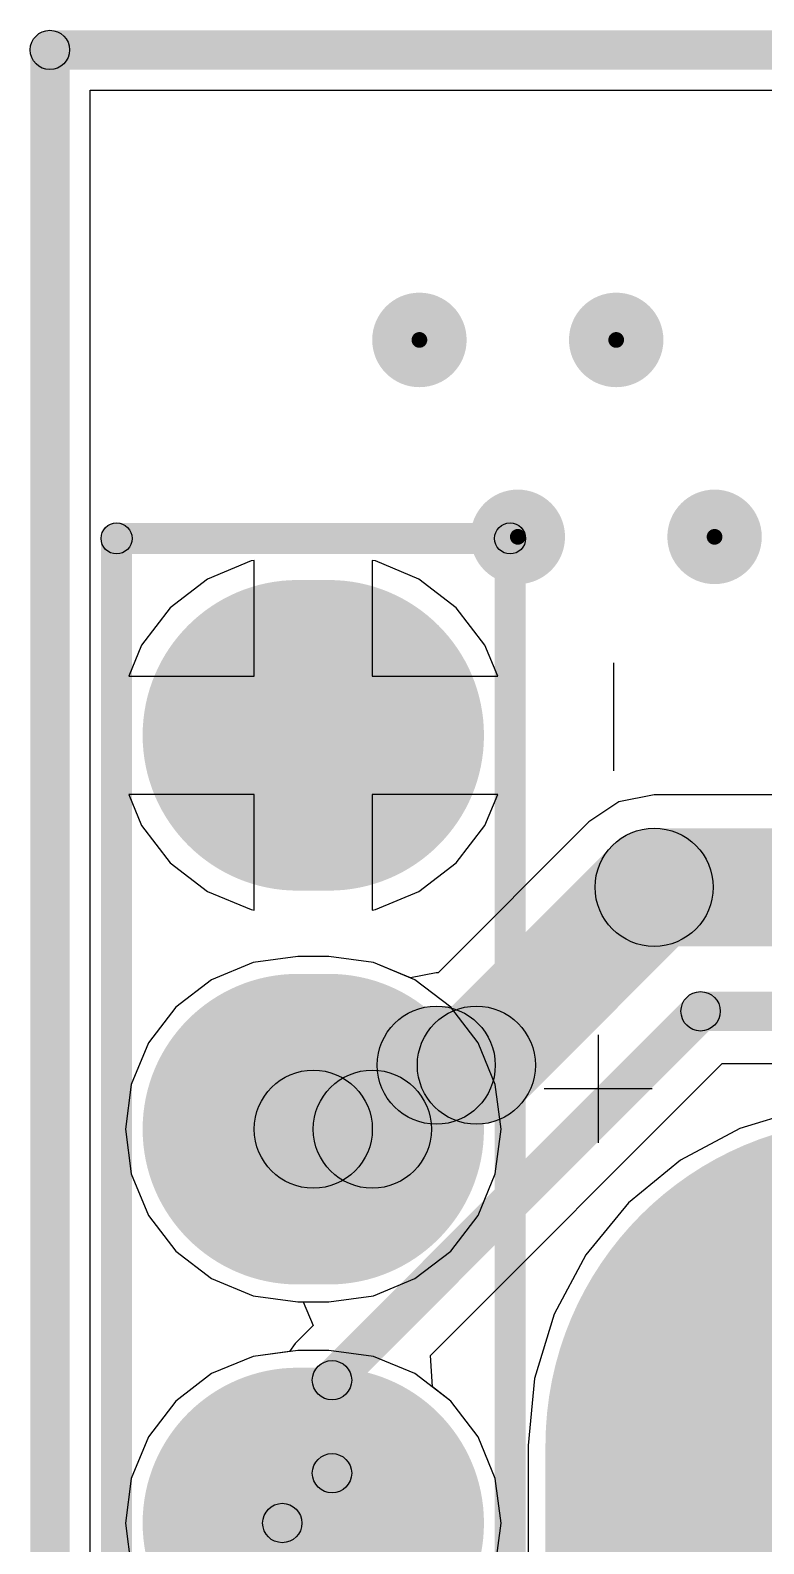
# Model space of a CAD drawing. Header units: millimetres. Extents: x -12 to 5350, y -10 to 5375.
# Drawn here: x -11.63 to -6.89, y -0.13 to 9.63 of the extents above; entities that cross this region are included whole.
import ezdxf

# ---------------------------------------------------------------- set-up
doc = ezdxf.new("R2010")
doc.units = ezdxf.units.MM
for name, color, linetype in [('BottomLayer', 5, 'Continuous'), ('BottomOverlay', 54, 'Continuous'), ('BottomSolder', 6, 'Continuous'), ('KeepOutLayer', 6, 'Continuous'), ('MultiLayer', 9, 'Continuous'), ('PadHoleLayer', 156, 'Continuous'), ('TopLayer', 1, 'Continuous'), ('TopOverlay', 2, 'Continuous'), ('TopSolder', 216, 'Continuous'), ('ViaHoleLayer', 16, 'Continuous')]:
    doc.layers.add(name, color=color, linetype=linetype)

# ---------------------------------------------------------------- blocks, each defined once
blk = doc.blocks.new('HDR1X5_109')
at = {"layer": 'BottomLayer'}
h = blk.add_hatch(color=5, dxfattribs=at)
edge = h.paths.add_edge_path()
edge.add_arc((5.08, -0.1), 0.9, 180, 360)
edge.add_line((5.98, -0.1), (5.98, 0.1))
edge.add_arc((5.08, 0.1), 0.9, 0, 180)
edge.add_line((4.18, 0.1), (4.18, -0.1))
h = blk.add_hatch(color=5, dxfattribs=at)
edge = h.paths.add_edge_path()
edge.add_arc((7.62, -0.1), 0.9, 180, 360)
edge.add_line((8.52, -0.1), (8.52, 0.1))
edge.add_arc((7.62, 0.1), 0.9, 0, 180)
edge.add_line((6.72, 0.1), (6.72, -0.1))
h = blk.add_hatch(color=5, dxfattribs=at)
edge = h.paths.add_edge_path()
edge.add_arc((10.16, -0.1), 0.9, 180, 360)
edge.add_line((11.06, -0.1), (11.06, 0.1))
edge.add_arc((10.16, 0.1), 0.9, 0, 180)
edge.add_line((9.26, 0.1), (9.26, -0.1))
at = {"layer": 'BottomSolder'}
h = blk.add_hatch(color=6, dxfattribs=at)
edge = h.paths.add_edge_path()
edge.add_arc((5.08, -0.1), 1.0016, 180, 360)
edge.add_line((6.0816, -0.1), (6.0816, 0.1))
edge.add_arc((5.08, 0.1), 1.0016, 0, 180)
edge.add_line((4.0784, 0.1), (4.0784, -0.1))
h = blk.add_hatch(color=6, dxfattribs=at)
edge = h.paths.add_edge_path()
edge.add_arc((7.62, -0.1), 1.0016, 180, 360)
edge.add_line((8.6216, -0.1), (8.6216, 0.1))
edge.add_arc((7.62, 0.1), 1.0016, 0, 180)
edge.add_line((6.6184, 0.1), (6.6184, -0.1))
h = blk.add_hatch(color=6, dxfattribs=at)
edge = h.paths.add_edge_path()
edge.add_arc((10.16, -0.1), 1.0016, 180, 360)
edge.add_line((11.1616, -0.1), (11.1616, 0.1))
edge.add_arc((10.16, 0.1), 1.0016, 0, 180)
edge.add_line((9.1584, 0.1), (9.1584, -0.1))
at = {"layer": 'MultiLayer'}
h = blk.add_hatch(color=9, dxfattribs=at)
edge = h.paths.add_edge_path()
edge.add_arc((5.08, -0.1), 0.9, 180, 360)
edge.add_line((5.98, -0.1), (5.98, 0.1))
edge.add_arc((5.08, 0.1), 0.9, 0, 180)
edge.add_line((4.18, 0.1), (4.18, -0.1))
h = blk.add_hatch(color=9, dxfattribs=at)
edge = h.paths.add_edge_path()
edge.add_arc((7.62, -0.1), 0.9, 180, 360)
edge.add_line((8.52, -0.1), (8.52, 0.1))
edge.add_arc((7.62, 0.1), 0.9, 0, 180)
edge.add_line((6.72, 0.1), (6.72, -0.1))
h = blk.add_hatch(color=9, dxfattribs=at)
edge = h.paths.add_edge_path()
edge.add_arc((10.16, -0.1), 0.9, 180, 360)
edge.add_line((11.06, -0.1), (11.06, 0.1))
edge.add_arc((10.16, 0.1), 0.9, 0, 180)
edge.add_line((9.26, 0.1), (9.26, -0.1))
at = {"layer": 'PadHoleLayer'}
h = blk.add_hatch(color=156, dxfattribs=at)
edge = h.paths.add_edge_path()
edge.add_arc((5.08, 0), 0.6, 0, 360)
h = blk.add_hatch(color=156, dxfattribs=at)
edge = h.paths.add_edge_path()
edge.add_arc((7.62, 0), 0.6, 0, 360)
h = blk.add_hatch(color=156, dxfattribs=at)
edge = h.paths.add_edge_path()
edge.add_arc((10.16, 0), 0.6, 0, 360)
at = {"layer": 'TopLayer'}
h = blk.add_hatch(color=1, dxfattribs=at)
edge = h.paths.add_edge_path()
edge.add_arc((5.08, -0.1), 0.9, 180, 360)
edge.add_line((5.98, -0.1), (5.98, 0.1))
edge.add_arc((5.08, 0.1), 0.9, 0, 180)
edge.add_line((4.18, 0.1), (4.18, -0.1))
h = blk.add_hatch(color=1, dxfattribs=at)
edge = h.paths.add_edge_path()
edge.add_arc((7.62, -0.1), 0.9, 180, 360)
edge.add_line((8.52, -0.1), (8.52, 0.1))
edge.add_arc((7.62, 0.1), 0.9, 0, 180)
edge.add_line((6.72, 0.1), (6.72, -0.1))
h = blk.add_hatch(color=1, dxfattribs=at)
edge = h.paths.add_edge_path()
edge.add_arc((10.16, -0.1), 0.9, 180, 360)
edge.add_line((11.06, -0.1), (11.06, 0.1))
edge.add_arc((10.16, 0.1), 0.9, 0, 180)
edge.add_line((9.26, 0.1), (9.26, -0.1))
at = {"layer": 'TopOverlay'}
for points in [[(-1.27, 1.17), (-1.27, 1.37), (11.43, 1.37), (11.43, 1.17)], [(11.33, 1.27), (11.53, 1.27), (11.53, -1.27), (11.33, -1.27)], [(-1.27, -1.37), (-1.27, -1.17), (11.43, -1.17), (11.43, -1.37)]]:
    blk.add_hatch(color=2, dxfattribs=at).paths.add_polyline_path(points)
h = blk.add_hatch(color=2, dxfattribs=at)
edge = h.paths.add_edge_path()
edge.add_arc((11.43, 1.27), 0.1, 0, 360)
h = blk.add_hatch(color=2, dxfattribs=at)
edge = h.paths.add_edge_path()
edge.add_arc((11.43, 1.27), 0.1, 0, 360)
h = blk.add_hatch(color=2, dxfattribs=at)
edge = h.paths.add_edge_path()
edge.add_arc((11.43, -1.27), 0.1, 0, 360)
h = blk.add_hatch(color=2, dxfattribs=at)
edge = h.paths.add_edge_path()
edge.add_arc((11.43, -1.27), 0.1, 0, 360)
at = {"layer": 'TopSolder'}
h = blk.add_hatch(color=216, dxfattribs=at)
edge = h.paths.add_edge_path()
edge.add_arc((5.08, -0.1), 1.0016, 180, 360)
edge.add_line((6.0816, -0.1), (6.0816, 0.1))
edge.add_arc((5.08, 0.1), 1.0016, 0, 180)
edge.add_line((4.0784, 0.1), (4.0784, -0.1))
h = blk.add_hatch(color=216, dxfattribs=at)
edge = h.paths.add_edge_path()
edge.add_arc((7.62, -0.1), 1.0016, 180, 360)
edge.add_line((8.6216, -0.1), (8.6216, 0.1))
edge.add_arc((7.62, 0.1), 1.0016, 0, 180)
edge.add_line((6.6184, 0.1), (6.6184, -0.1))
h = blk.add_hatch(color=216, dxfattribs=at)
edge = h.paths.add_edge_path()
edge.add_arc((10.16, -0.1), 1.0016, 180, 360)
edge.add_line((11.1616, -0.1), (11.1616, 0.1))
edge.add_arc((10.16, 0.1), 1.0016, 0, 180)
edge.add_line((9.1584, 0.1), (9.1584, -0.1))
at = {"layer": 'TopOverlay'}
for centre in [(11.43, 1.27), (11.43, 1.27), (11.43, -1.27), (11.43, -1.27)]:
    blk.add_circle(centre, 0.1, dxfattribs=at)
blk = doc.blocks.new('R_____E_______115')
at = {"layer": 'BottomLayer'}
h = blk.add_hatch(color=5, dxfattribs=at)
edge = h.paths.add_edge_path()
edge.add_arc((6.2, -0.5), 2, 180, 360)
edge.add_line((8.2, -0.5), (8.2, 0.5))
edge.add_arc((6.2, 0.5), 2, 0, 180)
edge.add_line((4.2, 0.5), (4.2, -0.5))
at = {"layer": 'BottomSolder'}
h = blk.add_hatch(color=6, dxfattribs=at)
edge = h.paths.add_edge_path()
edge.add_arc((6.2, -0.5), 2.1016, 180, 360)
edge.add_line((8.3016, -0.5), (8.3016, 0.5))
edge.add_arc((6.2, 0.5), 2.1016, 0, 180)
edge.add_line((4.0984, 0.5), (4.0984, -0.5))
at = {"layer": 'MultiLayer'}
h = blk.add_hatch(color=9, dxfattribs=at)
edge = h.paths.add_edge_path()
edge.add_arc((6.2, -0.5), 2, 180, 360)
edge.add_line((8.2, -0.5), (8.2, 0.5))
edge.add_arc((6.2, 0.5), 2, 0, 180)
edge.add_line((4.2, 0.5), (4.2, -0.5))
at = {"layer": 'TopLayer'}
h = blk.add_hatch(color=1, dxfattribs=at)
edge = h.paths.add_edge_path()
edge.add_arc((6.2, -0.5), 2, 180, 360)
edge.add_line((8.2, -0.5), (8.2, 0.5))
edge.add_arc((6.2, 0.5), 2, 0, 180)
edge.add_line((4.2, 0.5), (4.2, -0.5))
at = {"layer": 'TopSolder'}
h = blk.add_hatch(color=216, dxfattribs=at)
edge = h.paths.add_edge_path()
edge.add_arc((6.2, -0.5), 2.1016, 180, 360)
edge.add_line((8.3016, -0.5), (8.3016, 0.5))
edge.add_arc((6.2, 0.5), 2.1016, 0, 180)
edge.add_line((4.0984, 0.5), (4.0984, -0.5))

msp = doc.modelspace()

# ---------------------------------------------------------------- hatches: boundary and pattern name
at = {"layer": 'BottomLayer'}
h = msp.add_hatch(color=5, dxfattribs=at)
edge = h.paths.add_edge_path()
edge.add_arc((-9.115, 7.63), 0.3048, 0, 360)
h = msp.add_hatch(color=5, dxfattribs=at)
edge = h.paths.add_edge_path()
edge.add_arc((-7.845, 7.63), 0.3048, 0, 360)
h = msp.add_hatch(color=5, dxfattribs=at)
edge = h.paths.add_edge_path()
edge.add_arc((-8.48, 6.36), 0.3048, 0, 360)
h = msp.add_hatch(color=5, dxfattribs=at)
edge = h.paths.add_edge_path()
edge.add_arc((-7.21, 6.36), 0.3048, 0, 360)
at = {"layer": 'BottomSolder'}
h = msp.add_hatch(color=6, dxfattribs=at)
edge = h.paths.add_edge_path()
edge.add_arc((-9.115, 7.63), 0.0508, 0, 360)
h = msp.add_hatch(color=6, dxfattribs=at)
edge = h.paths.add_edge_path()
edge.add_arc((-7.845, 7.63), 0.0508, 0, 360)
h = msp.add_hatch(color=6, dxfattribs=at)
edge = h.paths.add_edge_path()
edge.add_arc((-8.48, 6.36), 0.0508, 0, 360)
h = msp.add_hatch(color=6, dxfattribs=at)
edge = h.paths.add_edge_path()
edge.add_arc((-7.21, 6.36), 0.0508, 0, 360)
at = {"layer": 'KeepOutLayer'}
h = msp.add_hatch(color=6, dxfattribs=at)
edge = h.paths.add_edge_path()
edge.add_arc((-11.5, 9.5), 0.127, 0, 360)
h = msp.add_hatch(color=6, dxfattribs=at)
edge = h.paths.add_edge_path()
edge.add_arc((-11.5, 9.5), 0.127, 0, 360)
for points in [[(-11.5, 9.373), (-11.5, 9.627), (11.5, 9.627), (11.5, 9.373)], [(-11.373, -9.5), (-11.627, -9.5), (-11.627, 9.5), (-11.373, 9.5)]]:
    msp.add_hatch(color=6, dxfattribs=at).paths.add_polyline_path(points)
at = {"layer": 'TopLayer'}
h = msp.add_hatch(color=1, dxfattribs=at)
edge = h.paths.add_edge_path()
edge.add_arc((-9.115, 7.63), 0.3048, 0, 360)
h = msp.add_hatch(color=1, dxfattribs=at)
edge = h.paths.add_edge_path()
edge.add_arc((-7.845, 7.63), 0.3048, 0, 360)
h = msp.add_hatch(color=1, dxfattribs=at)
edge = h.paths.add_edge_path()
edge.add_arc((-8.48, 6.36), 0.3048, 0, 360)
h = msp.add_hatch(color=1, dxfattribs=at)
edge = h.paths.add_edge_path()
edge.add_arc((-7.21, 6.36), 0.3048, 0, 360)
h = msp.add_hatch(color=1, dxfattribs=at)
edge = h.paths.add_edge_path()
edge.add_arc((-7.6, 4.1), 0.381, 0, 360)
h = msp.add_hatch(color=1, dxfattribs=at)
edge = h.paths.add_edge_path()
edge.add_arc((-7.6, 4.1), 0.381, 0, 360)
for points in [[(-7.6, 3.719), (-7.6, 4.481), (-4.1, 4.481), (-4.1, 3.719)], [(-8.478, 2.6832), (-9.0168, 3.222), (-7.8694, 4.3694), (-7.3306, 3.8306)], [(-7.3, 3.173), (-7.3, 3.427), (-0.7, 3.427), (-0.7, 3.173)], [(-9.5895, 0.8309), (-9.7691, 1.0105), (-7.3898, 3.3898), (-7.2102, 3.2102)], [(-9.0065, 2.5716), (-9.0065, 3.3336), (-8.7474, 3.3336), (-8.7474, 2.5716)], [(-9.1497, 2.2706), (-9.6885, 2.8094), (-9.2759, 3.222), (-8.7371, 2.6832)], [(-9.8, 2.159), (-9.8, 2.921), (-9.4191, 2.921), (-9.4191, 2.159)], [(-9.5523, 0.3207), (-9.8063, 0.3207), (-9.8063, 0.9207), (-9.5523, 0.9207)], [(-9.9102, -0.0898), (-10.0898, 0.0898), (-9.7691, 0.4105), (-9.5895, 0.2309)]]:
    msp.add_hatch(color=1, dxfattribs=at).paths.add_polyline_path(points)
h = msp.add_hatch(color=1, dxfattribs=at)
edge = h.paths.add_edge_path()
edge.add_arc((-7.3, 3.3), 0.127, 0, 360)
h = msp.add_hatch(color=1, dxfattribs=at)
edge = h.paths.add_edge_path()
edge.add_arc((-7.3, 3.3), 0.127, 0, 360)
h = msp.add_hatch(color=1, dxfattribs=at)
edge = h.paths.add_edge_path()
edge.add_arc((-9.0065, 2.9526), 0.381, 0, 360)
h = msp.add_hatch(color=1, dxfattribs=at)
edge = h.paths.add_edge_path()
edge.add_arc((-9.0065, 2.9526), 0.381, 0, 360)
h = msp.add_hatch(color=1, dxfattribs=at)
edge = h.paths.add_edge_path()
edge.add_arc((-8.7474, 2.9526), 0.381, 0, 360)
h = msp.add_hatch(color=1, dxfattribs=at)
edge = h.paths.add_edge_path()
edge.add_arc((-8.7474, 2.9526), 0.381, 0, 360)
h = msp.add_hatch(color=1, dxfattribs=at)
edge = h.paths.add_edge_path()
edge.add_arc((-9.8, 2.54), 0.381, 0, 360)
h = msp.add_hatch(color=1, dxfattribs=at)
edge = h.paths.add_edge_path()
edge.add_arc((-9.4191, 2.54), 0.381, 0, 360)
h = msp.add_hatch(color=1, dxfattribs=at)
edge = h.paths.add_edge_path()
edge.add_arc((-9.4191, 2.54), 0.381, 0, 360)
h = msp.add_hatch(color=1, dxfattribs=at)
edge = h.paths.add_edge_path()
edge.add_arc((-9.6793, 0.9207), 0.127, 0, 360)
h = msp.add_hatch(color=1, dxfattribs=at)
edge = h.paths.add_edge_path()
edge.add_arc((-9.6793, 0.9207), 0.127, 0, 360)
h = msp.add_hatch(color=1, dxfattribs=at)
edge = h.paths.add_edge_path()
edge.add_arc((-9.6793, 0.3207), 0.127, 0, 360)
h = msp.add_hatch(color=1, dxfattribs=at)
edge = h.paths.add_edge_path()
edge.add_arc((-9.6793, 0.3207), 0.127, 0, 360)
h = msp.add_hatch(color=1, dxfattribs=at)
edge = h.paths.add_edge_path()
edge.add_arc((-10, 0), 0.127, 0, 360)
at = {"layer": 'TopSolder'}
h = msp.add_hatch(color=216, dxfattribs=at)
edge = h.paths.add_edge_path()
edge.add_arc((-9.115, 7.63), 0.0508, 0, 360)
h = msp.add_hatch(color=216, dxfattribs=at)
edge = h.paths.add_edge_path()
edge.add_arc((-7.845, 7.63), 0.0508, 0, 360)
h = msp.add_hatch(color=216, dxfattribs=at)
edge = h.paths.add_edge_path()
edge.add_arc((-8.48, 6.36), 0.0508, 0, 360)
h = msp.add_hatch(color=216, dxfattribs=at)
edge = h.paths.add_edge_path()
edge.add_arc((-7.21, 6.36), 0.0508, 0, 360)
at = {"layer": 'ViaHoleLayer'}
h = msp.add_hatch(color=16, dxfattribs=at)
edge = h.paths.add_edge_path()
edge.add_arc((-9.115, 7.63), 0.1524, 0, 360)
h = msp.add_hatch(color=16, dxfattribs=at)
edge = h.paths.add_edge_path()
edge.add_arc((-7.845, 7.63), 0.1524, 0, 360)
h = msp.add_hatch(color=16, dxfattribs=at)
edge = h.paths.add_edge_path()
edge.add_arc((-8.48, 6.36), 0.1524, 0, 360)
h = msp.add_hatch(color=16, dxfattribs=at)
edge = h.paths.add_edge_path()
edge.add_arc((-7.21, 6.36), 0.1524, 0, 360)

# ---------------------------------------------------------------- linework, layer by layer
at = {"layer": 'BottomLayer'}
for p, q in [((-11.241, -9.241), (-11.241, 9.241)), ((-11.241, 9.241), (11.241, 9.241)), ((-10.2013, 6.2043), (-10.482, 6.088)), ((-10.181, 6.207), (-10.2013, 6.2043)), ((-10.181, 5.461), (-10.181, 6.207)), ((-9.3987, 6.2043), (-9.419, 6.207)), ((-9.419, 6.207), (-9.419, 5.461)), ((-9.118, 6.088), (-9.3987, 6.2043)), ((-10.482, 6.088), (-10.723, 5.903)), ((-8.877, 5.903), (-9.118, 6.088)), ((-10.723, 5.903), (-10.908, 5.662)), ((-8.692, 5.662), (-8.877, 5.903)), ((-10.908, 5.662), (-10.9913, 5.461)), ((-8.6087, 5.461), (-8.692, 5.662)), ((-10.9913, 5.461), (-10.181, 5.461)), ((-9.419, 5.461), (-8.6087, 5.461)), ((-10.181, 4.699), (-10.9913, 4.699)), ((-10.9913, 4.699), (-10.908, 4.498)), ((-10.181, 3.953), (-10.181, 4.699)), ((-8.6087, 4.699), (-9.419, 4.699)), ((-9.419, 4.699), (-9.419, 3.953)), ((-8.692, 4.498), (-8.6087, 4.699)), ((-10.908, 4.498), (-10.723, 4.257)), ((-8.877, 4.257), (-8.692, 4.498)), ((-10.723, 4.257), (-10.482, 4.072)), ((-9.118, 4.072), (-8.877, 4.257)), ((-10.482, 4.072), (-10.2013, 3.9557)), ((-9.3987, 3.9557), (-9.118, 4.072)), ((-10.2013, 3.9557), (-10.181, 3.953)), ((-9.419, 3.953), (-9.3987, 3.9557)), ((-10.188, 3.6148), (-10.4564, 3.5036)), ((-9.9, 3.6527), (-10.188, 3.6148)), ((-9.7, 3.6527), (-9.9, 3.6527)), ((-9.412, 3.6148), (-9.7, 3.6527)), ((-9.1436, 3.5036), (-9.412, 3.6148)), ((-10.4564, 3.5036), (-10.6868, 3.3268)), ((-8.9132, 3.3268), (-9.1436, 3.5036)), ((-10.6868, 3.3268), (-10.8636, 3.0964)), ((-8.7364, 3.0964), (-8.9132, 3.3268)), ((-10.8636, 3.0964), (-10.9748, 2.828)), ((-8.6252, 2.828), (-8.7364, 3.0964)), ((-10.9748, 2.828), (-11.0127, 2.54)), ((-8.5873, 2.54), (-8.6252, 2.828)), ((-6.6319, 2.6713), (-7.0472, 2.5453)), ((-11.0127, 2.54), (-10.9748, 2.252)), ((-8.6252, 2.252), (-8.5873, 2.54)), ((-7.0472, 2.5453), (-7.43, 2.3408)), ((-10.9748, 2.252), (-10.8636, 1.9836)), ((-8.7364, 1.9836), (-8.6252, 2.252)), ((-7.43, 2.3408), (-7.7654, 2.0654)), ((-7.7654, 2.0654), (-8.0408, 1.73)), ((-10.8636, 1.9836), (-10.6868, 1.7532)), ((-8.9132, 1.7532), (-8.7364, 1.9836)), ((-10.6868, 1.7532), (-10.4564, 1.5764)), ((-9.1436, 1.5764), (-8.9132, 1.7532)), ((-8.0408, 1.73), (-8.2453, 1.3472)), ((-10.4564, 1.5764), (-10.188, 1.4652)), ((-9.412, 1.4652), (-9.1436, 1.5764)), ((-10.188, 1.4652), (-9.9, 1.4273)), ((-9.7, 1.4273), (-9.412, 1.4652)), ((-9.9, 1.4273), (-9.7, 1.4273)), ((-8.2453, 1.3472), (-8.3713, 0.9319)), ((-10.188, 1.0748), (-10.4564, 0.9636)), ((-9.9, 1.1127), (-10.188, 1.0748)), ((-9.7, 1.1127), (-9.9, 1.1127)), ((-9.412, 1.0748), (-9.7, 1.1127)), ((-9.1436, 0.9636), (-9.412, 1.0748)), ((-10.4564, 0.9636), (-10.6868, 0.7868)), ((-8.9132, 0.7868), (-9.1436, 0.9636)), ((-8.3713, 0.9319), (-8.4139, 0.5)), ((-10.6868, 0.7868), (-10.8636, 0.5564)), ((-8.7364, 0.5564), (-8.9132, 0.7868)), ((-10.8636, 0.5564), (-10.9748, 0.288)), ((-8.6252, 0.288), (-8.7364, 0.5564)), ((-8.4139, 0.5), (-8.4139, -0.5)), ((-10.9748, 0.288), (-11.0127, 0)), ((-8.5873, 0), (-8.6252, 0.288)), ((-11.0127, 0), (-10.9748, -0.288)), ((-8.6252, -0.288), (-8.5873, 0))]:
    msp.add_line(p, q, dxfattribs=at)
at = {"layer": 'BottomOverlay'}
for p, q in [((-7.862, 5.5485), (-7.862, 4.8519)), ((-7.9611, 3.1485), (-7.9611, 2.4519)), ((-7.6128, 2.8002), (-8.3094, 2.8002))]:
    msp.add_line(p, q, dxfattribs=at)
at = {"layer": 'KeepOutLayer'}
msp.add_circle((-11.5, 9.5), 0.127, dxfattribs=at)
msp.add_circle((-11.5, 9.5), 0.127, dxfattribs=at)
at = {"layer": 'TopLayer'}
for p, q in [((-11.241, -9.241), (-11.241, 9.241)), ((-11.241, 9.241), (11.241, 9.241)), ((-10.2013, 6.2043), (-10.482, 6.088)), ((-10.181, 6.207), (-10.2013, 6.2043)), ((-10.181, 5.461), (-10.181, 6.207)), ((-9.3987, 6.2043), (-9.419, 6.207)), ((-9.419, 6.207), (-9.419, 5.461)), ((-9.118, 6.088), (-9.3987, 6.2043)), ((-10.482, 6.088), (-10.723, 5.903)), ((-8.877, 5.903), (-9.118, 6.088)), ((-10.723, 5.903), (-10.908, 5.662)), ((-8.692, 5.662), (-8.877, 5.903)), ((-10.908, 5.662), (-10.9913, 5.461)), ((-8.6087, 5.461), (-8.692, 5.662)), ((-10.9913, 5.461), (-10.181, 5.461)), ((-9.419, 5.461), (-8.6087, 5.461)), ((-10.181, 4.699), (-10.9913, 4.699)), ((-10.9913, 4.699), (-10.908, 4.498)), ((-10.181, 3.953), (-10.181, 4.699)), ((-8.6087, 4.699), (-9.419, 4.699)), ((-9.419, 4.699), (-9.419, 3.953)), ((-8.692, 4.498), (-8.6087, 4.699)), ((-7.6, 4.6956), (-7.8279, 4.6503)), ((-4.2302, 4.6956), (-7.6, 4.6956)), ((-7.6, 4.6956), (-7.6, 4.6956)), ((-7.8279, 4.6503), (-8.0212, 4.5212)), ((-10.908, 4.498), (-10.723, 4.257)), ((-8.0212, 4.5212), (-8.9941, 3.5483)), ((-8.877, 4.257), (-8.692, 4.498)), ((-10.723, 4.257), (-10.482, 4.072)), ((-9.118, 4.072), (-8.877, 4.257)), ((-10.482, 4.072), (-10.2013, 3.9557)), ((-9.3987, 3.9557), (-9.118, 4.072)), ((-10.2013, 3.9557), (-10.181, 3.953)), ((-9.419, 3.953), (-9.3987, 3.9557)), ((-10.188, 3.6148), (-10.4564, 3.5036)), ((-9.9, 3.6527), (-10.188, 3.6148)), ((-9.7, 3.6527), (-9.9, 3.6527)), ((-9.412, 3.6148), (-9.7, 3.6527)), ((-9.1719, 3.5154), (-9.412, 3.6148)), ((-9.0065, 3.5483), (-9.1719, 3.5154)), ((-8.9941, 3.5483), (-9.0065, 3.5483)), ((-10.4564, 3.5036), (-10.6868, 3.3268)), ((-10.6868, 3.3268), (-10.8636, 3.0964)), ((-10.8636, 3.0964), (-10.9748, 2.828)), ((-9.0443, 1.0795), (-7.1605, 2.9633)), ((-7.1605, 2.9633), (-0.8395, 2.9633)), ((-10.9748, 2.828), (-11.0127, 2.54)), ((-6.6319, 2.6713), (-7.0472, 2.5453)), ((-11.0127, 2.54), (-10.9748, 2.252)), ((-7.0472, 2.5453), (-7.43, 2.3408)), ((-10.9748, 2.252), (-10.8636, 1.9836)), ((-7.43, 2.3408), (-7.7654, 2.0654)), ((-7.7654, 2.0654), (-8.0408, 1.73)), ((-10.8636, 1.9836), (-10.6868, 1.7532)), ((-10.6868, 1.7532), (-10.4564, 1.5764)), ((-8.0408, 1.73), (-8.2453, 1.3472)), ((-10.4564, 1.5764), (-10.188, 1.4652)), ((-10.188, 1.4652), (-9.9, 1.4273)), ((-9.9, 1.4273), (-9.8644, 1.4273)), ((-9.8644, 1.4273), (-9.8012, 1.2749)), ((-9.8012, 1.2749), (-9.9173, 1.1588)), ((-8.2453, 1.3472), (-8.3713, 0.9319)), ((-10.188, 1.0748), (-10.4564, 0.9636)), ((-9.9528, 1.1058), (-10.188, 1.0748)), ((-9.9173, 1.1588), (-9.9528, 1.1058)), ((-9.0311, 0.8773), (-9.0443, 1.0795)), ((-10.4564, 0.9636), (-10.6868, 0.7868)), ((-8.3713, 0.9319), (-8.4139, 0.5)), ((-10.6868, 0.7868), (-10.8636, 0.5564)), ((-8.9132, 0.7868), (-9.0311, 0.8773)), ((-8.7364, 0.5564), (-8.9132, 0.7868)), ((-10.8636, 0.5564), (-10.9748, 0.288)), ((-8.6252, 0.288), (-8.7364, 0.5564)), ((-8.4139, 0.5), (-8.4139, -0.5)), ((-10.9748, 0.288), (-11.0127, 0)), ((-8.5873, 0), (-8.6252, 0.288)), ((-11.0127, 0), (-10.9748, -0.288)), ((-8.6252, -0.288), (-8.5873, 0))]:
    msp.add_line(p, q, dxfattribs=at)
for centre, radius in [((-7.6, 4.1), 0.381), ((-7.6, 4.1), 0.381), ((-7.3, 3.3), 0.127), ((-7.3, 3.3), 0.127), ((-9.0065, 2.9526), 0.381), ((-9.0065, 2.9526), 0.381), ((-8.7474, 2.9526), 0.381), ((-8.7474, 2.9526), 0.381), ((-9.8, 2.54), 0.381), ((-9.4191, 2.54), 0.381), ((-9.4191, 2.54), 0.381), ((-9.6793, 0.9207), 0.127), ((-9.6793, 0.9207), 0.127), ((-9.6793, 0.3207), 0.127), ((-9.6793, 0.3207), 0.127), ((-10, 0), 0.127)]:
    msp.add_circle(centre, radius, dxfattribs=at)

# ---------------------------------------------------------------- block references
for name, p, rotation in [('R_____E_______115', (0, 0), 180), ('HDR1X5_109', (-9.8, -5.08), 90)]:
    msp.add_blockref(name, p, dxfattribs=dict(rotation=rotation))

doc.saveas('drawing.dxf')
